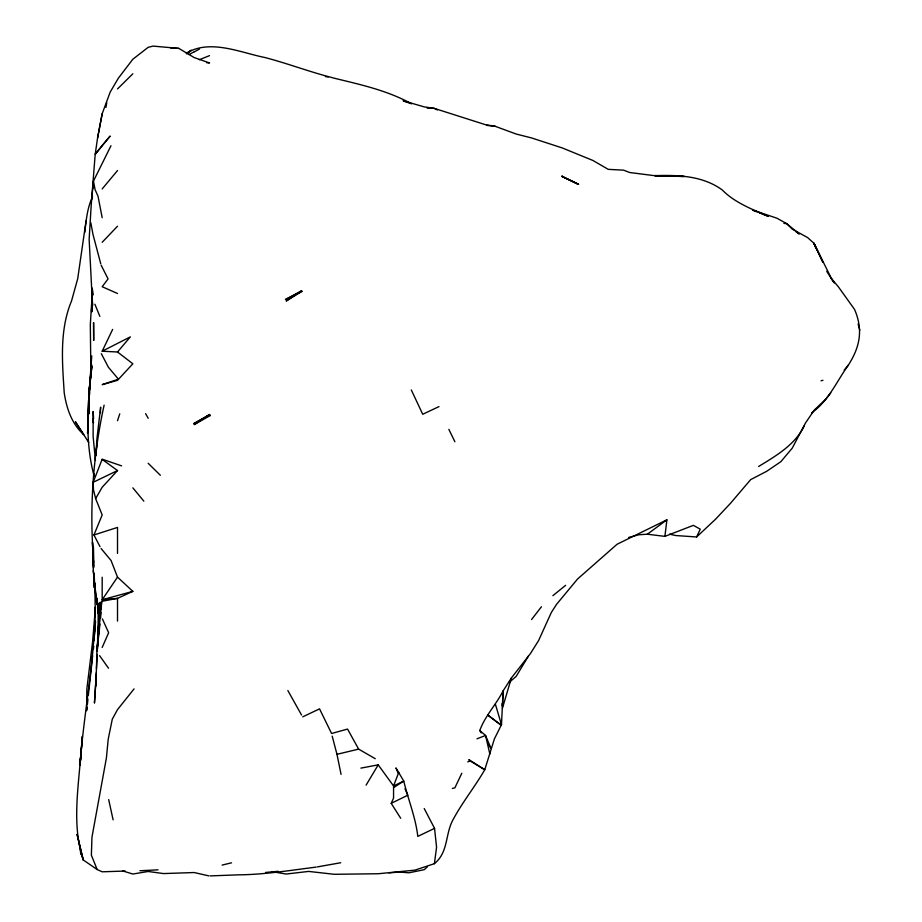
<?xml version="1.0" encoding="UTF-8"?>
<svg xmlns="http://www.w3.org/2000/svg" width="922" height="922" viewBox="0 0 922 922"><rect width="100%" height="100%" fill="white"/><g stroke="black" fill="none" stroke-linecap="round" stroke-linejoin="round"><path stroke-width="1.38" d="M89.33 402.949L89.18 413.771L88.846 396.253L91.589 364.743C88.189 401.669 84.259 439.563 94.079 475.879M87.613 432.395L87.578 433.259L88.777 396.299L90.264 377.732L90.079 383.345M96.337 672.622L95.911 685.968L96.937 651.151L101.674 601.34L117.509 598.366L132.849 591.371L117.509 577.114L111.066 560.507L101.109 548.544M272.267 871.705L286.2 874.033L308.64 871.417L334.329 874.298L378.216 873.745L414.912 870.149L434.4 863.683C448.207 852.435 445.188 835.378 452.379 820.949C461.772 802.993 474.634 787.261 484.765 769.743L494.376 738.948L501.487 724.669L503.124 690.878L511.399 677.947L530.461 653.537L538.609 640.536L551.333 612.473L556.554 604.336L577.575 578.993L617.129 544.211L666.906 519.824L664.9 536.374L647.348 534.207L638.911 534.748L628.689 537.445M89.584 394.651L89.895 387.586M104.117 405.15C93.479 453.612 89.688 503.689 93.053 553.2L92.5 542.343L93.295 570.764L96.798 604.164L93.295 570.764M100.394 412.802L100.636 407.155L96.948 438.665L95.888 455.756L96.787 444.796M360.882 768.118L378.216 764.857L393.556 785.959L393.556 798.141L391.205 803.339L400.701 818.263M98.228 631.432L97.594 639.107L100.187 602.204L96.937 651.151L99.991 624.033M96.476 668.588L97.236 654.413M97.548 648.754L98.078 638.831L96.937 651.151M89.941 381.501L90.264 377.732L88.719 398.5L91.751 355.973M88.339 414.266L88.247 415.937L89.031 402.96M91.739 366.276L90.921 377.352L90.321 324.579L92.2 294.256L91.566 311.601L92.131 289.473L91.854 311.774L92.096 294.199L92.546 305.585L89.146 239.374L91.209 205.145L95.197 154.331L97.571 137.989L102.181 113.74L110.167 92.142L118.362 78.186L132.849 59.227L148.188 47.31L153.098 46.1L178.856 48.405L194.196 57.567L209.525 62.95L206.735 62.731M98.516 634.348L99.403 620.356L98.089 634.106L98.205 603.345L98.389 608.693M100.625 617.867L100.971 612.358M101.143 609.603L101.674 601.34M95.45 607.321L92.569 642.012L86.841 689.034L86.656 710.758M93.975 640.583L95.496 622.05M81.297 748.364L80.007 765.329L82.369 736.448L80.007 765.329C84.501 701.654 99.864 638.497 93.698 574.36M93.963 640.767L95.289 622.742M831.056 278.144L838.271 286.684L854.556 309.423C863.372 329.88 859.961 346.96 848.424 364.997C836.669 381.351 828.648 400.84 811.694 412.826M80.802 755.06C78.128 789.681 71.997 826.331 83.211 859.915L97.179 869.55L102.181 871.797L125.265 871.048M92.742 188.33L93.456 181.104L110.986 145.734M91.704 366.288L90.218 381.65L91.762 366.783M91.589 199.89L93.456 181.104L95.104 189.69L98.009 196.19L102.181 217.719M94.701 614.444L95.392 607.563M84.801 232.448C86.138 220.45 87.256 207.692 92.569 196.755M86.841 709.733L87.117 707.07M87.394 704.408L87.936 699.072M94.344 631.939L95.496 620.806M88.362 695.038L92.649 655.853M434.4 863.683L436.567 847.237L434.55 828.359L424.224 808.536M86.069 220.784L77.702 278.744L71.513 301.033C59.377 330.168 62.281 362.081 64.217 392.772C66.568 408.4 71.662 423.786 83.729 434.631L75.374 421.757L88.766 442.502M105.961 107.425L106.733 102.607M102.181 113.74L97.571 137.989M301.54 290.787L286.2 301.021L301.886 291.375L301.54 290.787L285.394 299.558L301.886 291.375M511.399 677.947L502.444 708.2M117.509 420.709L119.768 413.817M398.788 772.302L393.556 785.959L403.767 781.084L395.93 767.899L398.189 773.109M100.025 546.688L93.94 534.979L102.181 514.949L95.634 498.583L93.456 489.766L93.18 482.287L102.181 459.191L121.623 465.875M209.525 414.508L194.196 424.639L210.216 415.522L209.525 414.508L193.689 423.682L209.179 415.326L210.216 415.522M102.181 647.451L108.646 632.734L102.365 618.869M669.591 534.172L675.722 535.532L696.617 536.973L715.587 519.178L730.431 503.377L750.646 479.636L766.781 471.246L780.876 461.668L792.263 448.104L805.586 422.818L814.253 410.117L825.858 399.099L830.768 392.899M696.617 536.973L700.259 529.182L693.356 525.356L664.9 536.374M461.795 773.258L454.892 787.837L452.356 788.448M101.305 353.645L108.404 367.256L118.442 379.173L102.181 384.658L117.509 380.337L132.849 363.787L117.509 351.985L102.181 351.224L112.645 329.396M481.272 732.909L479.774 730.524C485.076 715.852 496.163 704.639 503.124 690.878L502.432 706.413L502.19 703.624M562.236 176.39L578.659 184.296L561.798 176.321L562.374 176.148M95.634 498.583L102.181 487.265L117.509 470.554L102.261 459.444M804.215 425.941C794.995 444.946 775.921 455.871 758.599 466.509M366.092 785.129L378.216 764.857M528.479 655.968L516.228 676.31L509.117 682.476M117.509 577.114L102.181 599.761L117.509 598.366L117.509 621.082M531.568 619.515L541.445 606.757M134.059 688.895L117.509 709.629L112.288 719.16L108.208 739.237L106.399 757.988L91.969 837.153L91.37 855.201L97.179 869.55M844.195 370.195L848.424 364.997M102.181 188.918L117.52 170.547M117.509 351.985L130.348 336.876L102.181 351.224M102.181 242.279L117.509 226.236M117.52 88.927L132.849 73.783M427.289 866.911L424.224 869.688L408.884 872.8L399.549 872.062L388.9 872.834M552.9 595.658L565.647 585.32M647.348 534.207L666.906 519.824M394.074 787.284L403.767 781.084C408.192 799.639 415.626 817.33 417.793 836.392L434.55 828.359M186.221 53.211C210.193 38.712 240.112 52.554 264.879 57.51C287.56 63.411 309.492 71.858 332.208 77.621L333.384 78.001C360.295 84.57 386.963 90.264 411.477 103.748L404.043 101.247M194.196 51.897L199.475 49.062M500.9 724.98L487.634 714.953L500.9 724.98L501.487 724.669L495.345 704.097M188.895 54.571L193.908 51.955M391.205 803.339L407.801 795.213L404.977 788.713M93.18 482.287L117.509 470.554M302.739 716.843L319.542 708.845L331.586 733.497L347.548 729.072L358.646 749.125L375.254 758.714M438.987 406.602L422.725 414.266L411.304 389.96M199.302 59.723L209.525 55.643M476.974 738.822L485.56 735.479L491 748.433L488.003 743.651M467.731 761.872L470.232 760.961L484.765 769.743L468.837 759.613L470.232 760.961M93.94 534.979L117.509 527.419L117.509 553.419M132.849 591.371L102.181 599.761L102.181 577.218M821.064 380.786L822.943 380.302M222.133 865.09L231.549 862.808M341.059 774.388L336.968 754.311L358.646 749.125M317.295 866.911L340.748 862.738M316.096 867.118C290.442 870.299 264.821 874.609 238.982 874.817L210.181 875.9M265.571 872.466L278.19 871.302M139.914 870.748L158.031 869.838M655 175.641L684.193 176.494L654.251 175.595L655 175.641C678.362 174.926 702.622 175.699 722.237 189.944C734.915 202.852 752.214 209.236 768.406 216.405L759.302 212.821M427.243 108.174L434.181 108.347L485.56 124.724L495.137 126.279L516.239 134.059L531.568 137.943L562.236 147.935L592.904 160.463L608.243 169.348L623.583 170.155L629.738 172.518L653.329 175.537M170.708 47.967L178.856 48.405M783.919 223.424L786.639 223.597L799.282 234.004L795.778 231.56M486.828 125.38L495.137 126.279M325.443 76.607L328.197 76.975M208.902 875.888L194.196 872.535L163.517 873.572L148.188 871.486L132.849 874.033L122.626 870.91M403.064 100.74L424.224 106.883L434.181 108.347L437.408 109.914M752.859 210.124L776.935 218.214L786.639 223.597L792.263 229.129L807.603 237.565L813.93 243.247L831.321 278.306L834.41 282.95M752.79 210.251L756.697 211.783M117.509 293.484L102.181 286.73L108.07 278.917L101.155 265.202M561.798 176.321L577.575 184.135M479.774 730.524L485.56 735.479L489.847 754.035M148.188 463.293L160.359 475.279M132.849 487.842L143.844 501.153M99.611 655.657L108.531 668.22M826.723 271.275L833.419 281.901M287.86 690.543L301.54 715.011M145.607 413.632L148.188 418.3M813.93 243.247L822.943 262.321L813.93 243.247L816.039 248.479M448.841 429.341L454.892 441.742M94.897 304.225L99.853 316.384M858.105 323.991L859.834 330.18M332.208 736.159L336.968 754.311M100.74 263.773L93.007 234.488L90.782 222.605M108.681 799.593L113.106 819.854M94.378 476.017L93.929 473.482L94.171 476.271M92.2 288.067L93.249 294.867M93.479 422.725L92.845 418.588L93.479 422.841M95.427 460.435L93.134 436.463L93.099 411.512L93.606 418.6M80.272 849.243L80.767 854.302M98.181 612.369L96.994 598.055L98.228 613.637M94.067 573.334L94.47 580.445M94.632 583.292L94.874 587.556M93.825 574.544L94.332 587.879L93.871 573.519M93.583 567.687L93.364 546.93M93.583 566.281L93.456 560.599L93.571 567.479M93.387 546.988L93.583 562.224M90.264 377.732L90.022 381.535L90.333 377.697M96.245 675.307L94.47 702.841L96.245 675.307M93.56 646.253L93.353 649.088L93.56 646.31M102.181 145.503L95.197 154.331L110.156 136.053L102.181 145.503M191.142 50.353L186.763 53.73L191.142 50.353M83.211 859.915L77.102 834.479L83.211 859.915M93.675 340.345L93.583 322.688L93.675 340.345"/></g></svg>
